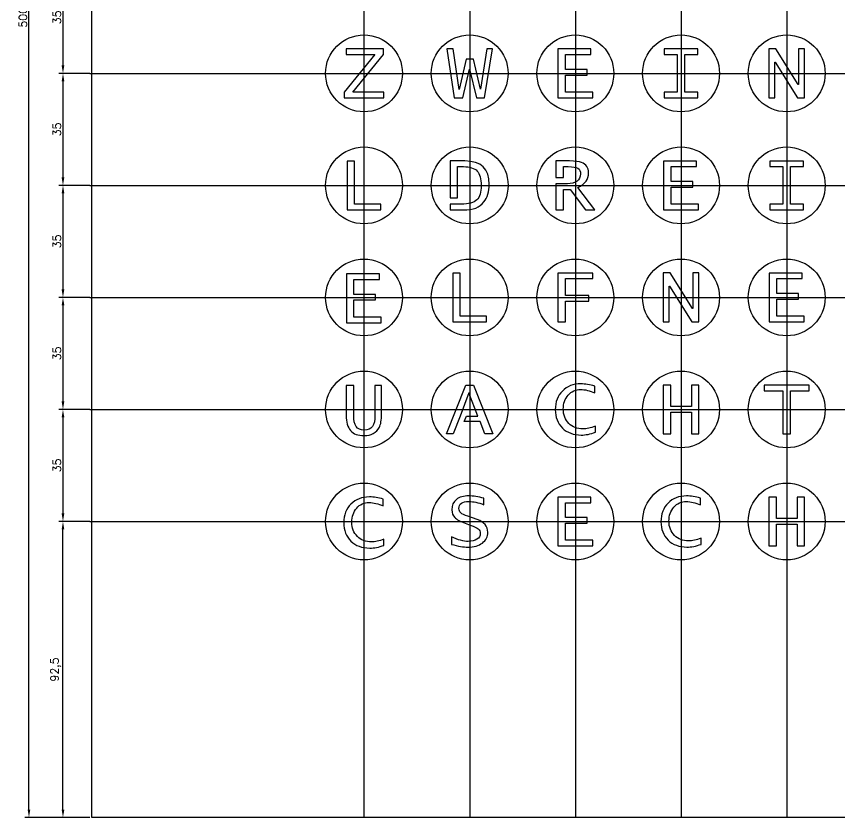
# Model space of a CAD drawing. Header units: millimetres. Extents: x 34 to 4705, y 266 to 817.
# Drawn here: x 34 to 291, y 266.1 to 516.4 of the extents above; entities that cross this region are included whole.
import ezdxf

# ---------------------------------------------------------------- set-up
doc = ezdxf.new("R2010")
doc.units = ezdxf.units.MM
doc.layers.get('0').update_dxf_attribs({"lineweight": 25, "true_color": 0xffffff})
doc.layers.get('Defpoints').update_dxf_attribs({"true_color": 0xffffff})
doc.layers.add('Ebene 1', color=7, linetype='Continuous', true_color=0xffffff)
doc.styles.get("Standard").update_dxf_attribs({"font": 'txt_____.ttf'})
doc.dimstyles.get("Standard").update_dxf_attribs({"dimtxt": 2.5, "dimasz": 2.5, "dimexe": 1.25, "dimexo": 0.625, "dimtad": 1, "dimtxsty": 'Standard', "dimcen": 2.5, "dimadec": 0, "dimazin": 0, "dimtfac": 1, "dimtmove": 0, "dimatfit": 3, "dimfxl": 1, "dimarcsym": 0})

# ---------------------------------------------------------------- blocks, each defined once
blk = doc.blocks.new('L')
at = {"layer": 'Ebene 1'}
blk.add_open_spline([(-5.32, -7.91), (-5.32, -7.91), (-5.32, 7.34), (-5.32, 7.34), (-5.32, 7.34), (-5.32, 7.34), (-2.98, 7.34), (-2.98, 7.34), (-2.98, 7.34), (-2.98, 7.34), (-2.98, -6.15), (-2.98, -6.15), (-2.98, -6.15), (-2.98, -6.15), (5.24, -6.15), (5.24, -6.15), (5.24, -6.15), (5.24, -6.15), (5.24, -7.91), (5.24, -7.91), (5.24, -7.91), (5.24, -7.91), (-5.32, -7.91), (-5.32, -7.91)], degree=3, knots=[0, 0, 0, 0, 0.166667, 0.166667, 0.166667, 0.166667, 0.333333, 0.333333, 0.333333, 0.333333, 0.5, 0.5, 0.5, 0.5, 0.666667, 0.666667, 0.666667, 0.666667, 0.833333, 0.833333, 0.833333, 0.833333, 1, 1, 1, 1], dxfattribs=at)
blk = doc.blocks.new('E')
at = {"layer": 'Ebene 1'}
blk.add_open_spline([(-5.47, -7.91), (-5.47, -7.91), (-5.47, 7.34), (-5.47, 7.34), (-5.47, 7.34), (-5.47, 7.34), (4.84, 7.34), (4.84, 7.34), (4.84, 7.34), (4.84, 7.34), (4.84, 5.58), (4.84, 5.58), (4.84, 5.58), (4.84, 5.58), (-3.13, 5.58), (-3.13, 5.58), (-3.13, 5.58), (-3.13, 5.58), (-3.13, 0.96), (-3.13, 0.96), (-3.13, 0.96), (-3.13, 0.96), (3.63, 0.96), (3.63, 0.96), (3.63, 0.96), (3.63, 0.96), (3.63, -0.8), (3.63, -0.8), (3.63, -0.8), (3.63, -0.8), (-3.13, -0.8), (-3.13, -0.8), (-3.13, -0.8), (-3.13, -0.8), (-3.13, -6.15), (-3.13, -6.15), (-3.13, -6.15), (-3.13, -6.15), (5.39, -6.15), (5.39, -6.15), (5.39, -6.15), (5.39, -6.15), (5.39, -7.91), (5.39, -7.91), (5.39, -7.91), (5.39, -7.91), (-5.47, -7.91), (-5.47, -7.91)], degree=3, knots=[0, 0, 0, 0, 0.083333, 0.083333, 0.083333, 0.083333, 0.166667, 0.166667, 0.166667, 0.166667, 0.25, 0.25, 0.25, 0.25, 0.333333, 0.333333, 0.333333, 0.333333, 0.416667, 0.416667, 0.416667, 0.416667, 0.5, 0.5, 0.5, 0.5, 0.583333, 0.583333, 0.583333, 0.583333, 0.666667, 0.666667, 0.666667, 0.666667, 0.75, 0.75, 0.75, 0.75, 0.833333, 0.833333, 0.833333, 0.833333, 0.916667, 0.916667, 0.916667, 0.916667, 1, 1, 1, 1], dxfattribs=at)
blk = doc.blocks.new('N')
at = {"layer": 'Ebene 1'}
blk.add_open_spline([(-5.61, -7.93), (-5.61, -7.93), (-5.61, 7.37), (-5.61, 7.37), (-5.61, 7.37), (-5.61, 7.37), (-3.4, 7.37), (-3.4, 7.37), (-3.4, 7.37), (-3.4, 7.37), (3.59, -3.73), (3.59, -3.73), (3.59, -3.73), (3.59, -3.73), (3.62, -3.73), (3.62, -3.73), (3.62, -3.73), (3.62, -3.73), (3.62, 7.37), (3.62, 7.37), (3.62, 7.37), (3.62, 7.37), (5.53, 7.37), (5.53, 7.37), (5.53, 7.37), (5.53, 7.37), (5.53, -7.93), (5.53, -7.93), (5.53, -7.93), (5.53, -7.93), (3.37, -7.93), (3.37, -7.93), (3.37, -7.93), (3.37, -7.93), (-3.68, 3.24), (-3.68, 3.24), (-3.68, 3.24), (-3.68, 3.24), (-3.71, 3.24), (-3.71, 3.24), (-3.71, 3.24), (-3.71, 3.24), (-3.71, -7.93), (-3.71, -7.93), (-3.71, -7.93), (-3.71, -7.93), (-5.61, -7.93), (-5.61, -7.93)], degree=3, knots=[0, 0, 0, 0, 0.083333, 0.083333, 0.083333, 0.083333, 0.166667, 0.166667, 0.166667, 0.166667, 0.25, 0.25, 0.25, 0.25, 0.333333, 0.333333, 0.333333, 0.333333, 0.416667, 0.416667, 0.416667, 0.416667, 0.5, 0.5, 0.5, 0.5, 0.583333, 0.583333, 0.583333, 0.583333, 0.666667, 0.666667, 0.666667, 0.666667, 0.75, 0.75, 0.75, 0.75, 0.833333, 0.833333, 0.833333, 0.833333, 0.916667, 0.916667, 0.916667, 0.916667, 1, 1, 1, 1], dxfattribs=at)
blk = doc.blocks.new('C')
at = {"layer": 'Ebene 1'}
blk.add_open_spline([(6.22, -7.46), (4.65, -8.03), (3.17, -8.31), (1.78, -8.31), (1.78, -8.31), (-0.64, -8.31), (-2.59, -7.58), (-4.08, -6.13), (-4.08, -6.13), (-5.56, -4.67), (-6.3, -2.76), (-6.3, -0.39), (-6.3, -0.39), (-6.3, 2.01), (-5.56, 3.96), (-4.09, 5.44), (-4.09, 5.44), (-2.61, 6.93), (-0.69, 7.68), (1.69, 7.68), (1.69, 7.68), (3.04, 7.68), (4.48, 7.45), (6.01, 6.99), (6.01, 6.99), (6.01, 6.99), (6.01, 4.84), (6.01, 4.84), (6.01, 4.84), (4.44, 5.56), (2.98, 5.92), (1.62, 5.92), (1.62, 5.92), (0.04, 5.92), (-1.26, 5.34), (-2.28, 4.18), (-2.28, 4.18), (-3.3, 3.03), (-3.8, 1.55), (-3.8, -0.23), (-3.8, -0.23), (-3.8, -2.04), (-3.23, -3.52), (-2.08, -4.67), (-2.08, -4.67), (-0.93, -5.82), (0.55, -6.39), (2.36, -6.39), (2.36, -6.39), (3.45, -6.39), (4.74, -6.11), (6.22, -5.54), (6.22, -5.54), (6.22, -5.54), (6.22, -7.46), (6.22, -7.46)], degree=3, knots=[0, 0, 0, 0, 0.071429, 0.071429, 0.071429, 0.071429, 0.142857, 0.142857, 0.142857, 0.142857, 0.214286, 0.214286, 0.214286, 0.214286, 0.285714, 0.285714, 0.285714, 0.285714, 0.357143, 0.357143, 0.357143, 0.357143, 0.428571, 0.428571, 0.428571, 0.428571, 0.5, 0.5, 0.5, 0.5, 0.571429, 0.571429, 0.571429, 0.571429, 0.642857, 0.642857, 0.642857, 0.642857, 0.714286, 0.714286, 0.714286, 0.714286, 0.785714, 0.785714, 0.785714, 0.785714, 0.857143, 0.857143, 0.857143, 0.857143, 0.928571, 0.928571, 0.928571, 0.928571, 1, 1, 1, 1], dxfattribs=at)
blk = doc.blocks.new('H')
at = {"layer": 'Ebene 1'}
blk.add_open_spline([(-5.61, -7.92), (-5.61, -7.92), (-5.61, 7.33), (-5.61, 7.33), (-5.61, 7.33), (-5.61, 7.33), (-3.27, 7.33), (-3.27, 7.33), (-3.27, 7.33), (-3.27, 7.33), (-3.27, 0.67), (-3.27, 0.67), (-3.27, 0.67), (-3.27, 0.67), (3.18, 0.67), (3.18, 0.67), (3.18, 0.67), (3.18, 0.67), (3.18, 7.33), (3.18, 7.33), (3.18, 7.33), (3.18, 7.33), (5.53, 7.33), (5.53, 7.33), (5.53, 7.33), (5.53, 7.33), (5.53, -7.92), (5.53, -7.92), (5.53, -7.92), (5.53, -7.92), (3.18, -7.92), (3.18, -7.92), (3.18, -7.92), (3.18, -7.92), (3.18, -1.1), (3.18, -1.1), (3.18, -1.1), (3.18, -1.1), (-3.27, -1.1), (-3.27, -1.1), (-3.27, -1.1), (-3.27, -1.1), (-3.27, -7.92), (-3.27, -7.92), (-3.27, -7.92), (-3.27, -7.92), (-5.61, -7.92), (-5.61, -7.92)], degree=3, knots=[0, 0, 0, 0, 0.083333, 0.083333, 0.083333, 0.083333, 0.166667, 0.166667, 0.166667, 0.166667, 0.25, 0.25, 0.25, 0.25, 0.333333, 0.333333, 0.333333, 0.333333, 0.416667, 0.416667, 0.416667, 0.416667, 0.5, 0.5, 0.5, 0.5, 0.583333, 0.583333, 0.583333, 0.583333, 0.666667, 0.666667, 0.666667, 0.666667, 0.75, 0.75, 0.75, 0.75, 0.833333, 0.833333, 0.833333, 0.833333, 0.916667, 0.916667, 0.916667, 0.916667, 1, 1, 1, 1], dxfattribs=at)
blk = doc.blocks.new('S')
at = {"layer": 'Ebene 1'}
blk.add_open_spline([(4.35, 6.98), (4.35, 6.98), (4.35, 4.95), (4.35, 4.95), (4.35, 4.95), (2.63, 5.62), (1.1, 5.95), (-0.24, 5.95), (-0.24, 5.95), (-2.35, 5.95), (-3.41, 5.24), (-3.41, 3.81), (-3.41, 3.81), (-3.41, 3.23), (-3.21, 2.77), (-2.82, 2.42), (-2.82, 2.42), (-2.42, 2.06), (-1.69, 1.7), (-0.62, 1.33), (-0.62, 1.33), (-0.62, 1.33), (0.88, 0.81), (0.88, 0.81), (0.88, 0.81), (0.88, 0.81), (2.3, 0.31), (2.3, 0.31), (2.3, 0.31), (4.52, -0.46), (5.62, -1.77), (5.62, -3.63), (5.62, -3.63), (5.62, -5.04), (5.06, -6.17), (3.93, -7.01), (3.93, -7.01), (2.8, -7.86), (1.29, -8.28), (-0.6, -8.28), (-0.6, -8.28), (-1.92, -8.28), (-3.62, -8), (-5.7, -7.43), (-5.7, -7.43), (-5.7, -7.43), (-5.7, -5.11), (-5.7, -5.11), (-5.7, -5.11), (-3.63, -6.05), (-1.9, -6.52), (-0.54, -6.52), (-0.54, -6.52), (0.62, -6.52), (1.55, -6.29), (2.24, -5.84), (2.24, -5.84), (2.93, -5.38), (3.27, -4.77), (3.27, -4), (3.27, -4), (3.27, -3.41), (3.07, -2.95), (2.66, -2.61), (2.66, -2.61), (2.25, -2.27), (1.41, -1.86), (0.13, -1.39), (0.13, -1.39), (0.13, -1.39), (-1.44, -0.83), (-1.44, -0.83), (-1.44, -0.83), (-3, -0.25), (-4.08, 0.35), (-4.69, 0.96), (-4.69, 0.96), (-5.29, 1.57), (-5.6, 2.38), (-5.6, 3.39), (-5.6, 3.39), (-5.6, 4.77), (-5.13, 5.83), (-4.2, 6.58), (-4.2, 6.58), (-3.27, 7.33), (-1.96, 7.71), (-0.27, 7.71), (-0.27, 7.71), (1.1, 7.71), (2.64, 7.47), (4.35, 6.98)], degree=3, knots=[0, 0, 0, 0, 0.043478, 0.043478, 0.043478, 0.043478, 0.086957, 0.086957, 0.086957, 0.086957, 0.130435, 0.130435, 0.130435, 0.130435, 0.173913, 0.173913, 0.173913, 0.173913, 0.217391, 0.217391, 0.217391, 0.217391, 0.26087, 0.26087, 0.26087, 0.26087, 0.304348, 0.304348, 0.304348, 0.304348, 0.347826, 0.347826, 0.347826, 0.347826, 0.391304, 0.391304, 0.391304, 0.391304, 0.434783, 0.434783, 0.434783, 0.434783, 0.478261, 0.478261, 0.478261, 0.478261, 0.521739, 0.521739, 0.521739, 0.521739, 0.565217, 0.565217, 0.565217, 0.565217, 0.608696, 0.608696, 0.608696, 0.608696, 0.652174, 0.652174, 0.652174, 0.652174, 0.695652, 0.695652, 0.695652, 0.695652, 0.73913, 0.73913, 0.73913, 0.73913, 0.782609, 0.782609, 0.782609, 0.782609, 0.826087, 0.826087, 0.826087, 0.826087, 0.869565, 0.869565, 0.869565, 0.869565, 0.913043, 0.913043, 0.913043, 0.913043, 0.956522, 0.956522, 0.956522, 0.956522, 1, 1, 1, 1], dxfattribs=at)
blk = doc.blocks.new('*D26')
at = {"color": 0, "lineweight": -2, "transparency": 16777216}
for p, q in [((56.89, 766.08), (36.64, 766.08)), ((37.89, 268.58), (37.89, 763.58)), ((56.89, 266.08), (36.64, 266.08))]:
    blk.add_line(p, q, dxfattribs=at)
at = {"color": 0, "transparency": 16777216}
for points in [[(37.47, 763.58), (38.3, 763.58), (37.89, 766.08)], [(37.47, 268.58), (38.3, 268.58), (37.89, 266.08)]]:
    blk.add_solid(points, dxfattribs=at)
at = {"layer": 'Defpoints', "color": 0, "transparency": 16777216}
for p in [(37.89, 766.08), (57.51, 766.08), (57.51, 266.08)]:
    blk.add_point(p, dxfattribs=at)
at = {"color": 0, "transparency": 16777216, "insert": (37.26, 516.08), "char_height": 2.5, "attachment_point": 8, "rotation": 90}
blk.add_mtext('500', dxfattribs=at)
blk = doc.blocks.new('*D41')
at = {"color": 0, "lineweight": -2, "transparency": 16777216}
for p, q in [((56.89, 533.58), (47.26, 533.58)), ((48.51, 531.08), (48.51, 501.08)), ((56.89, 498.58), (47.26, 498.58))]:
    blk.add_line(p, q, dxfattribs=at)
at = {"color": 0, "transparency": 16777216}
for points in [[(48.09, 531.08), (48.93, 531.08), (48.51, 533.58)], [(48.09, 501.08), (48.93, 501.08), (48.51, 498.58)]]:
    blk.add_solid(points, dxfattribs=at)
at = {"layer": 'Defpoints', "color": 0, "transparency": 16777216}
for p in [(57.51, 533.58), (48.51, 498.58), (57.51, 498.58)]:
    blk.add_point(p, dxfattribs=at)
at = {"color": 0, "transparency": 16777216, "insert": (47.89, 516.08), "char_height": 2.5, "attachment_point": 8, "rotation": 90}
blk.add_mtext('35', dxfattribs=at)
blk = doc.blocks.new('*D42')
at = {"color": 0, "lineweight": -2, "transparency": 16777216}
for p, q in [((56.89, 498.58), (47.26, 498.58)), ((48.51, 496.08), (48.51, 466.08)), ((56.89, 463.58), (47.26, 463.58))]:
    blk.add_line(p, q, dxfattribs=at)
at = {"color": 0, "transparency": 16777216}
for points in [[(48.09, 496.08), (48.93, 496.08), (48.51, 498.58)], [(48.09, 466.08), (48.93, 466.08), (48.51, 463.58)]]:
    blk.add_solid(points, dxfattribs=at)
at = {"layer": 'Defpoints', "color": 0, "transparency": 16777216}
for p in [(57.51, 498.58), (48.51, 463.58), (57.51, 463.58)]:
    blk.add_point(p, dxfattribs=at)
at = {"color": 0, "transparency": 16777216, "insert": (47.89, 481.08), "char_height": 2.5, "attachment_point": 8, "rotation": 90}
blk.add_mtext('35', dxfattribs=at)
blk = doc.blocks.new('*D43')
at = {"color": 0, "lineweight": -2, "transparency": 16777216}
for p, q in [((56.89, 463.58), (47.26, 463.58)), ((48.51, 461.08), (48.51, 431.08)), ((56.89, 428.58), (47.26, 428.58))]:
    blk.add_line(p, q, dxfattribs=at)
at = {"color": 0, "transparency": 16777216}
for points in [[(48.09, 461.08), (48.93, 461.08), (48.51, 463.58)], [(48.09, 431.08), (48.93, 431.08), (48.51, 428.58)]]:
    blk.add_solid(points, dxfattribs=at)
at = {"layer": 'Defpoints', "color": 0, "transparency": 16777216}
for p in [(57.51, 463.58), (48.51, 428.58), (57.51, 428.58)]:
    blk.add_point(p, dxfattribs=at)
at = {"color": 0, "transparency": 16777216, "insert": (47.89, 446.08), "char_height": 2.5, "attachment_point": 8, "rotation": 90}
blk.add_mtext('35', dxfattribs=at)
blk = doc.blocks.new('*D44')
at = {"color": 0, "lineweight": -2, "transparency": 16777216}
for p, q in [((56.89, 428.58), (47.26, 428.58)), ((48.51, 426.08), (48.51, 396.08)), ((56.89, 393.58), (47.26, 393.58))]:
    blk.add_line(p, q, dxfattribs=at)
at = {"color": 0, "transparency": 16777216}
for points in [[(48.09, 426.08), (48.93, 426.08), (48.51, 428.58)], [(48.09, 396.08), (48.93, 396.08), (48.51, 393.58)]]:
    blk.add_solid(points, dxfattribs=at)
at = {"layer": 'Defpoints', "color": 0, "transparency": 16777216}
for p in [(57.51, 428.58), (48.51, 393.58), (57.51, 393.58)]:
    blk.add_point(p, dxfattribs=at)
at = {"color": 0, "transparency": 16777216, "insert": (47.89, 411.08), "char_height": 2.5, "attachment_point": 8, "rotation": 90}
blk.add_mtext('35', dxfattribs=at)
blk = doc.blocks.new('*D45')
at = {"color": 0, "lineweight": -2, "transparency": 16777216}
for p, q in [((56.89, 393.58), (47.26, 393.58)), ((48.51, 391.08), (48.51, 361.08)), ((56.89, 358.58), (47.26, 358.58))]:
    blk.add_line(p, q, dxfattribs=at)
at = {"color": 0, "transparency": 16777216}
for points in [[(48.09, 391.08), (48.93, 391.08), (48.51, 393.58)], [(48.09, 361.08), (48.93, 361.08), (48.51, 358.58)]]:
    blk.add_solid(points, dxfattribs=at)
at = {"layer": 'Defpoints', "color": 0, "transparency": 16777216}
for p in [(57.51, 393.58), (48.51, 358.58), (57.51, 358.58)]:
    blk.add_point(p, dxfattribs=at)
at = {"color": 0, "transparency": 16777216, "insert": (47.89, 376.08), "char_height": 2.5, "attachment_point": 8, "rotation": 90}
blk.add_mtext('35', dxfattribs=at)
blk = doc.blocks.new('Z')
at = {"layer": 'Ebene 1'}
blk.add_open_spline([(-6.2, -7.92), (-6.2, -7.92), (-6.2, -6.16), (-6.2, -6.16), (-6.2, -6.16), (-6.2, -6.16), (3.37, 5.57), (3.37, 5.57), (3.37, 5.57), (3.37, 5.57), (-5.61, 5.57), (-5.61, 5.57), (-5.61, 5.57), (-5.61, 5.57), (-5.61, 7.33), (-5.61, 7.33), (-5.61, 7.33), (-5.61, 7.33), (6.02, 7.33), (6.02, 7.33), (6.02, 7.33), (6.02, 7.33), (6.02, 5.57), (6.02, 5.57), (6.02, 5.57), (6.02, 5.57), (-3.54, -6.16), (-3.54, -6.16), (-3.54, -6.16), (-3.54, -6.16), (6.12, -6.16), (6.12, -6.16), (6.12, -6.16), (6.12, -6.16), (6.12, -7.92), (6.12, -7.92), (6.12, -7.92), (6.12, -7.92), (-6.2, -7.92), (-6.2, -7.92)], degree=3, knots=[0, 0, 0, 0, 0.1, 0.1, 0.1, 0.1, 0.2, 0.2, 0.2, 0.2, 0.3, 0.3, 0.3, 0.3, 0.4, 0.4, 0.4, 0.4, 0.5, 0.5, 0.5, 0.5, 0.6, 0.6, 0.6, 0.6, 0.7, 0.7, 0.7, 0.7, 0.8, 0.8, 0.8, 0.8, 0.9, 0.9, 0.9, 0.9, 1, 1, 1, 1], dxfattribs=at)
blk = doc.blocks.new('W')
at = {"layer": 'Ebene 1'}
blk.add_open_spline([(-4.9, -7.92), (-4.9, -7.92), (-7.17, 7.33), (-7.17, 7.33), (-7.17, 7.33), (-7.17, 7.33), (-5.17, 7.33), (-5.17, 7.33), (-5.17, 7.33), (-5.17, 7.33), (-3.32, -5.34), (-3.32, -5.34), (-3.32, -5.34), (-3.32, -5.34), (-3.28, -5.34), (-3.28, -5.34), (-3.28, -5.34), (-3.28, -5.34), (-1.08, 4.11), (-1.08, 4.11), (-1.08, 4.11), (-1.08, 4.11), (1.17, 4.11), (1.17, 4.11), (1.17, 4.11), (1.17, 4.11), (3.34, -5.2), (3.34, -5.2), (3.34, -5.2), (3.34, -5.2), (3.37, -5.2), (3.37, -5.2), (3.37, -5.2), (3.37, -5.2), (5.32, 7.33), (5.32, 7.33), (5.32, 7.33), (5.32, 7.33), (7.11, 7.33), (7.11, 7.33), (7.11, 7.33), (7.11, 7.33), (4.6, -7.92), (4.6, -7.92), (4.6, -7.92), (4.6, -7.92), (2.05, -7.92), (2.05, -7.92), (2.05, -7.92), (2.05, -7.92), (-0.05, 1.03), (-0.05, 1.03), (-0.05, 1.03), (-0.05, 1.03), (-0.07, 1.03), (-0.07, 1.03), (-0.07, 1.03), (-0.07, 1.03), (-2.19, -7.92), (-2.19, -7.92), (-2.19, -7.92), (-2.19, -7.92), (-4.9, -7.92), (-4.9, -7.92)], degree=3, knots=[0, 0, 0, 0, 0.0625, 0.0625, 0.0625, 0.0625, 0.125, 0.125, 0.125, 0.125, 0.1875, 0.1875, 0.1875, 0.1875, 0.25, 0.25, 0.25, 0.25, 0.3125, 0.3125, 0.3125, 0.3125, 0.375, 0.375, 0.375, 0.375, 0.4375, 0.4375, 0.4375, 0.4375, 0.5, 0.5, 0.5, 0.5, 0.5625, 0.5625, 0.5625, 0.5625, 0.625, 0.625, 0.625, 0.625, 0.6875, 0.6875, 0.6875, 0.6875, 0.75, 0.75, 0.75, 0.75, 0.8125, 0.8125, 0.8125, 0.8125, 0.875, 0.875, 0.875, 0.875, 0.9375, 0.9375, 0.9375, 0.9375, 1, 1, 1, 1], dxfattribs=at)
blk = doc.blocks.new('I')
at = {"layer": 'Ebene 1'}
blk.add_open_spline([(-5.32, -7.91), (-5.32, -7.91), (-5.32, -6.15), (-5.32, -6.15), (-5.32, -6.15), (-5.32, -6.15), (-1.22, -6.15), (-1.22, -6.15), (-1.22, -6.15), (-1.22, -6.15), (-1.22, 5.58), (-1.22, 5.58), (-1.22, 5.58), (-1.22, 5.58), (-5.32, 5.58), (-5.32, 5.58), (-5.32, 5.58), (-5.32, 5.58), (-5.32, 7.34), (-5.32, 7.34), (-5.32, 7.34), (-5.32, 7.34), (5.24, 7.34), (5.24, 7.34), (5.24, 7.34), (5.24, 7.34), (5.24, 5.58), (5.24, 5.58), (5.24, 5.58), (5.24, 5.58), (1.14, 5.58), (1.14, 5.58), (1.14, 5.58), (1.14, 5.58), (1.14, -6.15), (1.14, -6.15), (1.14, -6.15), (1.14, -6.15), (5.24, -6.15), (5.24, -6.15), (5.24, -6.15), (5.24, -6.15), (5.24, -7.91), (5.24, -7.91), (5.24, -7.91), (5.24, -7.91), (-5.32, -7.91), (-5.32, -7.91)], degree=3, knots=[0, 0, 0, 0, 0.083333, 0.083333, 0.083333, 0.083333, 0.166667, 0.166667, 0.166667, 0.166667, 0.25, 0.25, 0.25, 0.25, 0.333333, 0.333333, 0.333333, 0.333333, 0.416667, 0.416667, 0.416667, 0.416667, 0.5, 0.5, 0.5, 0.5, 0.583333, 0.583333, 0.583333, 0.583333, 0.666667, 0.666667, 0.666667, 0.666667, 0.75, 0.75, 0.75, 0.75, 0.833333, 0.833333, 0.833333, 0.833333, 0.916667, 0.916667, 0.916667, 0.916667, 1, 1, 1, 1], dxfattribs=at)
blk = doc.blocks.new('D')
at = {"layer": 'Ebene 1'}
blk.add_open_spline([(-3.8, -4.17), (-3.8, -4.17), (-6.15, -4.17), (-6.15, -4.17), (-6.15, -4.17), (-6.15, -4.17), (-6.14, 7.32), (-6.14, 7.32), (-6.14, 7.32), (-6.14, 7.32), (-1.54, 7.32), (-1.54, 7.32), (-1.54, 7.32), (3.53, 7.32), (6.07, 4.88), (6.07, 0), (6.07, 0), (6.07, -2.26), (5.52, -4.09), (4.42, -5.48), (4.42, -5.48), (3.73, -6.36), (2.87, -6.99), (1.86, -7.37), (1.86, -7.37), (0.85, -7.74), (-0.49, -7.93), (-2.17, -7.93), (-2.17, -7.93), (-2.17, -7.93), (-6.14, -7.93), (-6.14, -7.93), (-6.14, -7.93), (-6.14, -7.93), (-6.14, -6.17), (-6.14, -6.17), (-6.14, -6.17), (-6.14, -6.17), (-2.62, -6.17), (-2.62, -6.17), (-2.62, -6.17), (-0.39, -6.17), (1.2, -5.73), (2.15, -4.84), (2.15, -4.84), (3.1, -3.95), (3.57, -2.46), (3.57, -0.37), (3.57, -0.37), (3.57, 1.75), (3.14, 3.27), (2.29, 4.19), (2.29, 4.19), (1.43, 5.1), (0.01, 5.56), (-1.99, 5.56), (-1.99, 5.56), (-1.99, 5.56), (-3.8, 5.56), (-3.8, 5.56), (-3.8, 5.56), (-3.8, 5.56), (-3.8, -4.17), (-3.8, -4.17)], degree=3, knots=[0, 0, 0, 0, 0.0625, 0.0625, 0.0625, 0.0625, 0.125, 0.125, 0.125, 0.125, 0.1875, 0.1875, 0.1875, 0.1875, 0.25, 0.25, 0.25, 0.25, 0.3125, 0.3125, 0.3125, 0.3125, 0.375, 0.375, 0.375, 0.375, 0.4375, 0.4375, 0.4375, 0.4375, 0.5, 0.5, 0.5, 0.5, 0.5625, 0.5625, 0.5625, 0.5625, 0.625, 0.625, 0.625, 0.625, 0.6875, 0.6875, 0.6875, 0.6875, 0.75, 0.75, 0.75, 0.75, 0.8125, 0.8125, 0.8125, 0.8125, 0.875, 0.875, 0.875, 0.875, 0.9375, 0.9375, 0.9375, 0.9375, 1, 1, 1, 1], dxfattribs=at)
blk = doc.blocks.new('R')
at = {"layer": 'Ebene 1'}
blk.add_open_spline([(-3.75, 5.56), (-3.75, 5.56), (-3.75, 2.21), (-3.75, 2.21), (-3.75, 2.21), (-3.75, 2.21), (-6.09, 2.21), (-6.09, 2.21), (-6.09, 2.21), (-6.09, 2.21), (-6.1, 7.32), (-6.1, 7.32), (-6.1, 7.32), (-6.1, 7.32), (-1.83, 7.32), (-1.83, 7.32), (-1.83, 7.32), (-0.05, 7.32), (1.18, 7.18), (1.87, 6.88), (1.87, 6.88), (3.34, 6.27), (4.08, 5.19), (4.08, 3.65), (4.08, 3.65), (4.08, 2.59), (3.82, 1.7), (3.31, 0.99), (3.31, 0.99), (2.8, 0.28), (1.95, -0.38), (0.75, -0.99), (0.75, -0.99), (0.75, -0.99), (6.01, -7.93), (6.01, -7.93), (6.01, -7.93), (6.01, -7.93), (3.17, -7.93), (3.17, -7.93), (3.17, -7.93), (3.17, -7.93), (-1.64, -1.58), (-1.64, -1.58), (-1.64, -1.58), (-1.64, -1.58), (-3.75, -1.58), (-3.75, -1.58), (-3.75, -1.58), (-3.75, -1.58), (-3.75, -7.93), (-3.75, -7.93), (-3.75, -7.93), (-3.75, -7.93), (-6.1, -7.93), (-6.1, -7.93), (-6.1, -7.93), (-6.1, -7.93), (-6.1, 0.21), (-6.1, 0.21), (-6.1, 0.21), (-6.1, 0.21), (-2.52, 0.19), (-2.52, 0.19), (-2.52, 0.19), (-1.26, 0.18), (-0.26, 0.47), (0.48, 1.02), (0.48, 1.02), (1.21, 1.58), (1.58, 2.32), (1.58, 3.27), (1.58, 3.27), (1.58, 4.14), (1.31, 4.75), (0.75, 5.07), (0.75, 5.07), (0.2, 5.4), (-0.83, 5.56), (-2.31, 5.56), (-2.31, 5.56), (-2.31, 5.56), (-3.75, 5.56), (-3.75, 5.56)], degree=3, knots=[0, 0, 0, 0, 0.047619, 0.047619, 0.047619, 0.047619, 0.095238, 0.095238, 0.095238, 0.095238, 0.142857, 0.142857, 0.142857, 0.142857, 0.190476, 0.190476, 0.190476, 0.190476, 0.238095, 0.238095, 0.238095, 0.238095, 0.285714, 0.285714, 0.285714, 0.285714, 0.333333, 0.333333, 0.333333, 0.333333, 0.380952, 0.380952, 0.380952, 0.380952, 0.428571, 0.428571, 0.428571, 0.428571, 0.47619, 0.47619, 0.47619, 0.47619, 0.52381, 0.52381, 0.52381, 0.52381, 0.571429, 0.571429, 0.571429, 0.571429, 0.619048, 0.619048, 0.619048, 0.619048, 0.666667, 0.666667, 0.666667, 0.666667, 0.714286, 0.714286, 0.714286, 0.714286, 0.761905, 0.761905, 0.761905, 0.761905, 0.809524, 0.809524, 0.809524, 0.809524, 0.857143, 0.857143, 0.857143, 0.857143, 0.904762, 0.904762, 0.904762, 0.904762, 0.952381, 0.952381, 0.952381, 0.952381, 1, 1, 1, 1], dxfattribs=at)
blk = doc.blocks.new('F')
at = {"layer": 'Ebene 1'}
blk.add_open_spline([(-5.47, -7.91), (-5.47, -7.91), (-5.47, 7.34), (-5.47, 7.34), (-5.47, 7.34), (-5.47, 7.34), (5.39, 7.34), (5.39, 7.34), (5.39, 7.34), (5.39, 7.34), (5.39, 5.58), (5.39, 5.58), (5.39, 5.58), (5.39, 5.58), (-3.13, 5.58), (-3.13, 5.58), (-3.13, 5.58), (-3.13, 5.58), (-3.13, 0.33), (-3.13, 0.33), (-3.13, 0.33), (-3.13, 0.33), (4.14, 0.33), (4.14, 0.33), (4.14, 0.33), (4.14, 0.33), (4.14, -1.43), (4.14, -1.43), (4.14, -1.43), (4.14, -1.43), (-3.13, -1.43), (-3.13, -1.43), (-3.13, -1.43), (-3.13, -1.43), (-3.13, -7.91), (-3.13, -7.91), (-3.13, -7.91), (-3.13, -7.91), (-5.47, -7.91), (-5.47, -7.91)], degree=3, knots=[0, 0, 0, 0, 0.1, 0.1, 0.1, 0.1, 0.2, 0.2, 0.2, 0.2, 0.3, 0.3, 0.3, 0.3, 0.4, 0.4, 0.4, 0.4, 0.5, 0.5, 0.5, 0.5, 0.6, 0.6, 0.6, 0.6, 0.7, 0.7, 0.7, 0.7, 0.8, 0.8, 0.8, 0.8, 0.9, 0.9, 0.9, 0.9, 1, 1, 1, 1], dxfattribs=at)
blk = doc.blocks.new('A')
at = {"layer": 'Ebene 1'}
blk.add_open_spline([(-1.07, -2.34), (-1.07, -2.34), (-1.74, -4.11), (-1.74, -4.11), (-1.74, -4.11), (-1.74, -4.11), (0.4, -4.11), (0.4, -4.11), (0.4, -4.11), (0.4, -4.11), (3.22, -4.11), (3.22, -4.11), (3.22, -4.11), (3.22, -4.11), (4.66, -7.92), (4.66, -7.92), (4.66, -7.92), (4.66, -7.92), (7.14, -7.92), (7.14, -7.92), (7.14, -7.92), (7.14, -7.92), (1.13, 7.33), (1.13, 7.33), (1.13, 7.33), (1.13, 7.33), (-1.21, 7.33), (-1.21, 7.33), (-1.21, 7.33), (-1.21, 7.33), (-7.23, -7.92), (-7.23, -7.92), (-7.23, -7.92), (-7.23, -7.92), (-5.2, -7.92), (-5.2, -7.92), (-5.2, -7.92), (-5.2, -7.92), (-3.04, -2.34), (-3.04, -2.34), (-3.04, -2.34), (-3.04, -2.34), (-0.27, 4.94), (-0.27, 4.94), (-0.27, 4.94), (-0.27, 4.94), (2.52, -2.34), (2.52, -2.34), (2.52, -2.34), (2.52, -2.34), (0.39, -2.34), (0.39, -2.34), (0.39, -2.34), (0.39, -2.34), (-1.07, -2.34), (-1.07, -2.34)], degree=3, knots=[0, 0, 0, 0, 0.071429, 0.071429, 0.071429, 0.071429, 0.142857, 0.142857, 0.142857, 0.142857, 0.214286, 0.214286, 0.214286, 0.214286, 0.285714, 0.285714, 0.285714, 0.285714, 0.357143, 0.357143, 0.357143, 0.357143, 0.428571, 0.428571, 0.428571, 0.428571, 0.5, 0.5, 0.5, 0.5, 0.571429, 0.571429, 0.571429, 0.571429, 0.642857, 0.642857, 0.642857, 0.642857, 0.714286, 0.714286, 0.714286, 0.714286, 0.785714, 0.785714, 0.785714, 0.785714, 0.857143, 0.857143, 0.857143, 0.857143, 0.928571, 0.928571, 0.928571, 0.928571, 1, 1, 1, 1], dxfattribs=at)
blk = doc.blocks.new('T')
at = {"layer": 'Ebene 1'}
blk.add_open_spline([(-1.22, -7.91), (-1.22, -7.91), (-1.22, 5.58), (-1.22, 5.58), (-1.22, 5.58), (-1.22, 5.58), (-7.07, 5.58), (-7.07, 5.58), (-7.07, 5.58), (-7.07, 5.58), (-7.07, 7.34), (-7.07, 7.34), (-7.07, 7.34), (-7.07, 7.34), (7, 7.34), (7, 7.34), (7, 7.34), (7, 7.34), (7, 5.58), (7, 5.58), (7, 5.58), (7, 5.58), (1.14, 5.58), (1.14, 5.58), (1.14, 5.58), (1.14, 5.58), (1.14, -7.91), (1.14, -7.91), (1.14, -7.91), (1.14, -7.91), (-1.22, -7.91), (-1.22, -7.91)], degree=3, knots=[0, 0, 0, 0, 0.125, 0.125, 0.125, 0.125, 0.25, 0.25, 0.25, 0.25, 0.375, 0.375, 0.375, 0.375, 0.5, 0.5, 0.5, 0.5, 0.625, 0.625, 0.625, 0.625, 0.75, 0.75, 0.75, 0.75, 0.875, 0.875, 0.875, 0.875, 1, 1, 1, 1], dxfattribs=at)
blk = doc.blocks.new('U')
at = {"layer": 'Ebene 1'}
blk.add_open_spline([(-5.56, 7.44), (-5.56, 7.44), (-3.21, 7.44), (-3.21, 7.44), (-3.21, 7.44), (-3.21, 7.44), (-3.21, -1.82), (-3.21, -1.82), (-3.21, -1.82), (-3.21, -3.44), (-2.96, -4.61), (-2.45, -5.34), (-2.45, -5.34), (-1.94, -6.06), (-1.11, -6.42), (0.03, -6.42), (0.03, -6.42), (1.24, -6.42), (2.1, -6.06), (2.64, -5.34), (2.64, -5.34), (3.17, -4.61), (3.43, -3.42), (3.43, -1.77), (3.43, -1.77), (3.43, -1.77), (3.43, 7.44), (3.43, 7.44), (3.43, 7.44), (3.43, 7.44), (5.48, 7.44), (5.48, 7.44), (5.48, 7.44), (5.48, 7.44), (5.48, -1.42), (5.48, -1.42), (5.48, -1.42), (5.48, -3.33), (5.25, -4.7), (4.8, -5.53), (4.8, -5.53), (3.84, -7.3), (2.26, -8.18), (0.05, -8.18), (0.05, -8.18), (-1.86, -8.18), (-3.27, -7.66), (-4.18, -6.61), (-4.18, -6.61), (-5.1, -5.57), (-5.56, -3.96), (-5.56, -1.79), (-5.56, -1.79), (-5.56, -1.79), (-5.56, 7.44), (-5.56, 7.44)], degree=3, knots=[0, 0, 0, 0, 0.071429, 0.071429, 0.071429, 0.071429, 0.142857, 0.142857, 0.142857, 0.142857, 0.214286, 0.214286, 0.214286, 0.214286, 0.285714, 0.285714, 0.285714, 0.285714, 0.357143, 0.357143, 0.357143, 0.357143, 0.428571, 0.428571, 0.428571, 0.428571, 0.5, 0.5, 0.5, 0.5, 0.571429, 0.571429, 0.571429, 0.571429, 0.642857, 0.642857, 0.642857, 0.642857, 0.714286, 0.714286, 0.714286, 0.714286, 0.785714, 0.785714, 0.785714, 0.785714, 0.857143, 0.857143, 0.857143, 0.857143, 0.928571, 0.928571, 0.928571, 0.928571, 1, 1, 1, 1], dxfattribs=at)
blk = doc.blocks.new('*D47')
at = {"color": 0, "lineweight": -2, "transparency": 16777216}
for p, q in [((56.89, 358.58), (47.26, 358.58)), ((48.51, 268.58), (48.51, 356.08)), ((56.89, 266.08), (47.26, 266.08))]:
    blk.add_line(p, q, dxfattribs=at)
at = {"color": 0, "transparency": 16777216}
for points in [[(48.09, 356.08), (48.93, 356.08), (48.51, 358.58)], [(48.09, 268.58), (48.93, 268.58), (48.51, 266.08)]]:
    blk.add_solid(points, dxfattribs=at)
at = {"layer": 'Defpoints', "color": 0, "transparency": 16777216}
for p in [(48.51, 358.58), (57.51, 358.58), (57.51, 266.08)]:
    blk.add_point(p, dxfattribs=at)
at = {"color": 0, "transparency": 16777216, "insert": (47.89, 312.33), "char_height": 2.5, "attachment_point": 8, "rotation": 90}
blk.add_mtext('92,5', dxfattribs=at)

msp = doc.modelspace()

# ---------------------------------------------------------------- linework, layer by layer
for p, q in [((57.51, 266.084), (57.51, 766.084)), ((142.51, 766.709), (142.51, 266.084)), ((175.51, 766.709), (175.51, 266.084)), ((208.51, 766.709), (208.51, 266.084)), ((241.51, 766.709), (241.51, 266.084)), ((274.51, 766.709), (274.51, 266.084)), ((56.885, 498.584), (557.51, 498.584)), ((56.885, 463.584), (557.51, 463.584)), ((56.885, 428.584), (557.51, 428.584)), ((56.885, 393.584), (557.51, 393.584)), ((56.885, 358.584), (557.51, 358.584)), ((557.51, 266.084), (57.51, 266.084))]:
    msp.add_line(p, q)
for centre in [(142.51, 498.584), (175.51, 498.584), (208.51, 498.584), (241.51, 498.584), (274.51, 498.584), (142.51, 463.584), (175.51, 463.584), (208.51, 463.584), (241.51, 463.584), (274.51, 463.584), (142.51, 428.584), (175.51, 428.584), (208.51, 428.584), (241.51, 428.584), (274.51, 428.584), (142.51, 393.584), (175.51, 393.584), (208.51, 393.584), (241.51, 393.584), (274.51, 393.584), (142.51, 358.584), (175.51, 358.584), (208.51, 358.584), (241.51, 358.584), (274.51, 358.584)]:
    msp.add_circle(centre, 12)

# ---------------------------------------------------------------- block references
for name, p in [('Z', (142.551, 498.878)), ('W', (175.541, 498.878)), ('E', (208.551, 498.867)), ('I', (241.551, 498.867)), ('N', (274.551, 498.867)), ('L', (142.551, 463.867)), ('D', (175.551, 463.888)), ('R', (208.551, 463.888)), ('E', (241.551, 463.867)), ('I', (274.551, 463.867)), ('E', (142.51, 428.584)), ('L', (175.551, 428.867)), ('F', (208.551, 428.867)), ('N', (241.551, 428.867)), ('E', (274.551, 428.867)), ('U', (142.51, 393.584)), ('A', (175.551, 393.878)), ('C', (208.551, 393.898)), ('H', (241.551, 393.878)), ('T', (274.547, 393.867)), ('C', (142.51, 358.584)), ('S', (175.551, 358.867)), ('E', (208.551, 358.867)), ('C', (241.551, 358.898)), ('H', (274.551, 358.878))]:
    msp.add_blockref(name, p)

# ---------------------------------------------------------------- dimensions: what is measured, and where the dimension line sits
for p1, p2, distance, picture, middle in [((57.51, 266.084), (57.51, 766.084), 19.622, '*D26', (35.987, 516.084)), ((57.51, 533.584), (57.51, 498.584), -9, '*D41', (46.219, 516.084)), ((57.51, 498.584), (57.51, 463.584), -9, '*D42', (46.219, 481.084)), ((57.51, 463.584), (57.51, 428.584), -9, '*D43', (46.219, 446.084)), ((57.51, 428.584), (57.51, 393.584), -9, '*D44', (46.219, 411.084)), ((57.51, 393.584), (57.51, 358.584), -9, '*D45', (46.219, 376.084)), ((57.51, 266.084), (57.51, 358.584), 9, '*D47', (46.219, 312.334))]:
    dim = msp.add_aligned_dim(p1=p1, p2=p2, distance=distance, dimstyle='Standard', override={"dimscale": 1, "dimlfac": 1})
    dim.commit()
    dim.dimension.update_dxf_attribs({"geometry": picture, "text_midpoint": middle})

doc.saveas('drawing.dxf')
